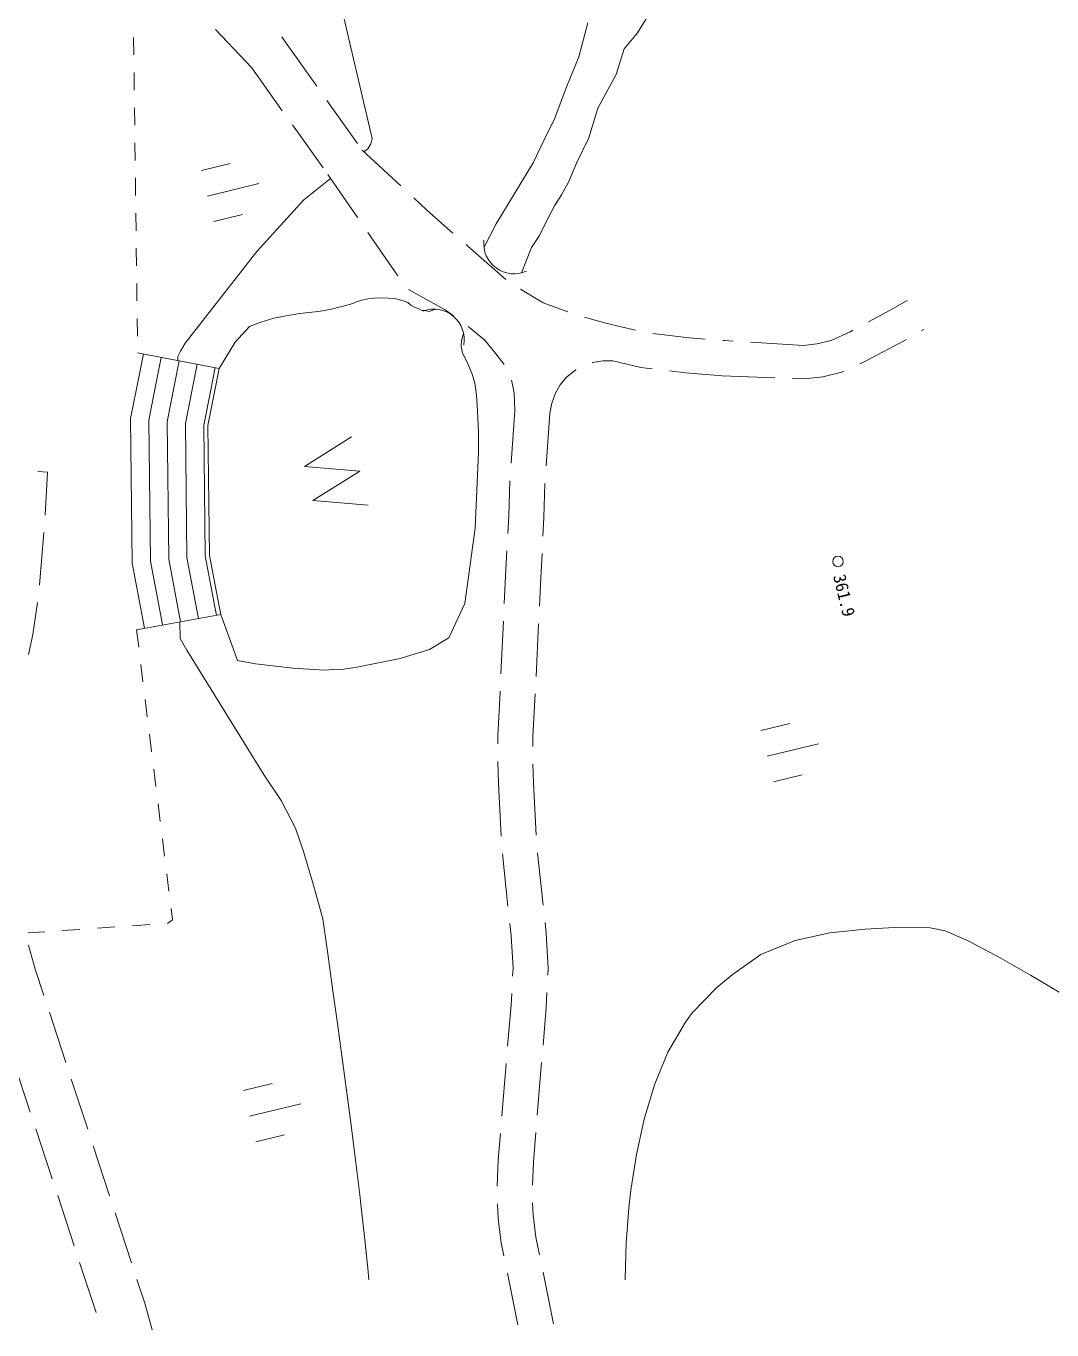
# Model space of a CAD drawing. Header units: millimetres. Extents: x -2078669 to -1085629, y -5987148 to 310365.
# Drawn here: x -1606432 to -1533479, y -347754 to -255001 of the extents above; entities that cross this region are included whole.
import ezdxf

# ---------------------------------------------------------------- set-up
doc = ezdxf.new("R2010")
doc.units = ezdxf.units.MM
doc.header["$LTSCALE"] = 500
doc.layers.add('D-BGD', color=7, linetype='Continuous', lineweight=13)
doc.styles.add('MS ゴシック', font='MS Gothic.ttf')

# ---------------------------------------------------------------- blocks, each defined once
blk = doc.blocks.new('河川平面')
at = {"layer": 'D-BGD', "linetype": 'Continuous'}
for p, q in [((1712181.586074307, -2782307.649444633, 362853.9803879771), (1712198.123963296, -2783557.097454526, 362859.9803876528)), ((1720578.352291311, -2784465.178117033, 361729.9804487287), (1718015.266758793, -2781748.479560877, 362063.9804306761)), ((1722717.332024299, -2782277.067130428, 361756.9804472693), (1723031.236690672, -2782726.253982377, 361729.9804487287)), ((1723031.236690672, -2782726.253982377, 361729.9804487287), (1725205.106987054, -2785780.948797736, 361677.9804515392)), ((1720578.352291311, -2784465.178117033, 361729.9804487287), (1722754.08626306, -2787518.637329882, 361677.9804515392)), ((1712213.296526555, -2784806.914090842, 362865.9803873285), (1712228.469089814, -2786056.730727172, 362870.9803870583)), ((1725929.853294662, -2786799.635511425, 361659.9804525121), (1728104.590567117, -2789854.828676433, 361607.9804553227)), ((1712244.508629152, -2787307.045713153, 362876.980386734), (1712259.681192414, -2788556.862349497, 362882.9803864097)), ((1723478.832570671, -2788537.324043586, 361659.9804525121), (1725654.566542428, -2791590.783256435, 361607.9804553227)), ((1712274.85375567, -2789806.678985812, 362888.9803860855), (1712290.893295008, -2791056.993971793, 362894.9803857611)), ((1728435.943935037, -2790319.812450693, 361599.9804557551), (1731183.765769103, -2792871.642901206, 361557.9804580251)), ((1717003.408672019, -2791768.063846119), (1719043.559854602, -2791272.904603297)), ((1712306.06585827, -2792306.810608123, 362900.9803854369), (1712321.238421529, -2793556.627244454, 362906.9803851125)), ((1717445.417615567, -2793589.653732469), (1721089.594087543, -2792703.901893219)), ((1725991.729296444, -2792063.720081839, 361599.9804557551), (1728125.834337075, -2795147.461827721, 361580.980456782)), ((1712337.776310518, -2794806.075254347, 362912.9803847883), (1712352.948873777, -2796055.891890678, 362918.9803844639)), ((1717887.795185548, -2795412.608944528), (1719928.444717776, -2794916.582725619)), ((1728837.53491705, -2796174.797758972, 361574.9804571063), (1730971.639957681, -2799258.53950484, 361555.9804581332)), ((1712368.121437032, -2797305.708527007, 362924.9803841396), (1712384.160976378, -2798556.023512988, 362930.9803838153)), ((1712399.333539636, -2799805.840149318, 362936.980383491), (1712414.506102892, -2801055.656785633, 362942.9803831668)), ((1712430.545642233, -2802305.971771629, 362947.9803828966), (1712445.718205492, -2803555.788407959, 362953.9803825722)), ((1754075.337228796, -2803865.033660889, 361417.9804655921), (1754230.471932586, -2803878.080540239, 361419.9804654839)), ((1754829.964418657, -2803914.710038571, 361448.9804639165), (1754230.471932586, -2803878.080540239, 361419.9804654839)), ((1768223.323035043, -2803166.795924919, 361458.980463376), (1768383.687754097, -2803074.42626983, 361459.9804633219)), ((1712460.665944945, -2804747.804100584, 362959.9803822479), (1718273.860538318, -2805851.645046932, 360509.9805146688)), ((1759814.912707747, -2804216.041847497, 361689.9804508906), (1756076.326078341, -2803989.826246787, 361508.9804606736)), ((1754031.866129322, -2806370.680600227, 361419.9804654839), (1757775.252517873, -2806514.301034173, 361591.9804561874)), ((1739292.640527948, -2808855.998390808, 361529.9804595385), (1739021.51944471, -2812596.455159424, 361544.9804587277)), ((1741790.224084422, -2809045.934433303, 361529.9804595385), (1741511.539119686, -2812785.503682597, 361544.9804587277)), ((1705791.222837049, -2817530.491070041, 363100.9803746269), (1705488.112275694, -2821266.401062111, 363229.9803676546)), ((1712386.920210769, -2824440.673867189, 362809.9803903553), (1718376.873092313, -2823350.783748894, 360629.9805081829)), ((1738484.224365871, -2823831.180493091, 361460.9804632679), (1738306.85995841, -2827577.085636947, 361437.980464511)), ((1740978.210294813, -2824021.355438779, 361459.9804633219), (1740800.845887359, -2827767.260582636, 361437.980464511)), ((1712386.920210769, -2824440.673867189, 362809.9803903553), (1712540.167945927, -2825681.043555145, 362844.9803884636)), ((1712693.914030743, -2826920.546267028, 362880.9803865179), (1712847.161765904, -2828160.915954984, 362915.9803846261)), ((1713001.774826793, -2829400.917016518, 362951.9803826803), (1713155.022561962, -2830641.286704489, 362986.9803807886)), ((1756796.521426631, -2831620.238622958), (1758836.672609215, -2831125.079380123)), ((1713308.76864677, -2831880.789416372, 363022.9803788428), (1713462.016381935, -2833121.159104328, 363057.9803769511)), ((1757238.53037018, -2833441.828509294), (1760882.706842152, -2832556.076670045)), ((1713615.762466748, -2834360.661816211, 363092.9803750594), (1713769.010201908, -2835601.031504197, 363128.9803731136)), ((1738076.24881142, -2833819.558246468, 361279.9804730508), (1738122.350220346, -2835392.81327738, 361269.9804735913)), ((1740578.795321146, -2834008.886759319, 361278.9804731049), (1740616.86380946, -2835327.229128429, 361269.9804735913)), ((1738122.350220346, -2835392.81327738, 361269.9804735913), (1738323.801496467, -2839133.854023768, 361421.9804653758)), ((1740616.86380946, -2835327.229128429, 361269.9804735913), (1740816.949759852, -2839068.638501223, 361426.9804651056)), ((1757680.907940161, -2835264.783721367), (1759721.557472392, -2834768.757502445)), ((1713922.756286721, -2836840.53421608, 363163.9803712218), (1714076.870997962, -2838081.402253686, 363199.9803692761)), ((1714230.617082767, -2839320.90496557, 363234.9803673844), (1714383.864817939, -2840561.274653541, 363270.9803654386)), ((1738408.195958883, -2840379.629848771, 361481.9804621328), (1738805.30499064, -2844099.338964309, 361740.9804481341)), ((1740909.037826988, -2840313.06954374, 361491.9804615924), (1741311.109811989, -2844032.171129647, 361750.9804475936)), ((1714537.610902744, -2841800.777365424, 363305.9803635468), (1714690.858637909, -2843041.14705338, 363340.9803616551)), ((1710846.963314382, -2845590.693374157, 363452.9803556016), (1709600.689139727, -2845675.95481266, 363469.9803546828)), ((1713341.245615847, -2845421.167196454, 363417.9803574933), (1712094.104465113, -2845505.930285306, 363434.9803565745)), ((1705859.265687512, -2845930.244079231, 363522.9803518181), (1704682.711761668, -2846010.59773035, 363539.9803508993)), ((1708353.547988985, -2845760.717901527, 363487.9803537099), (1707106.406838253, -2845845.480990379, 363505.980352737)), ((1706188.36583453, -2851660.513403805, 363634.9803457646), (1707356.999545631, -2855223.91960139, 363615.9803467916)), ((1703664.907396563, -2855199.751664982, 363621.9803464673), (1704833.541107664, -2858763.157862568, 363603.9803474401)), ((1738677.641100682, -2855307.696308248, 361735.9804484043), (1738369.198959636, -2859042.848504225, 361607.9804553227)), ((1741194.109081409, -2855242.044065744, 361743.980447972), (1740884.799964286, -2858976.697912085, 361614.9804549443)), ((1707746.666991476, -2856412.176775827, 363609.9803471159), (1708915.300702584, -2859975.582973413, 363591.9803480887)), ((1719990.834772767, -2857224.053038717), (1722030.985955355, -2856728.893795882)), ((1720432.843716315, -2859045.642925053), (1724077.020188292, -2858159.891085804)), ((1705223.70690316, -2859950.548060931, 363597.9803477644), (1706391.473638187, -2863513.455908867, 363579.9803487373)), ((1720875.221286301, -2860868.598137112), (1722915.870818528, -2860372.571918204)), ((1709304.599521993, -2861162.474822126, 363585.9803484131), (1710473.233233104, -2864725.881019712, 363567.9803493859)), ((1706781.141084026, -2864701.713083304, 363573.9803490616), (1707949.774795129, -2868265.11928089, 363555.9803500345)), ((1710862.90067895, -2865914.138194148, 363561.9803497102), (1712031.534390046, -2869477.544391734, 363543.9803506831)), ((1708339.442240975, -2869453.37645534, 363549.9803503588), (1709507.707325646, -2873015.417327188, 363531.9803513317)), ((1738759.095084484, -2870217.670762163, 361507.9804607275), (1739502.00661533, -2873891.623801963, 361624.9804544038)), ((1741295.175975041, -2870145.990773594, 361519.9804600789), (1742038.585855527, -2873819.076837292, 361636.9804537552))]:
    blk.add_line(p, q, dxfattribs=at)
for points, elevation in [([(1726053.019815285, -2776285.367298369), (1727459.118450467, -2782307.134687982), (1729142.573274877, -2789491.817977284), (1729039.898016076, -2789871.103851716), (1728830.591163553, -2790235.23380437), (1728563.3958823, -2790439.210934123)], 361999.9804341353), ([(1726185.739433216, -2792348.25488466), (1724282.877021102, -2793872.759393638), (1720948.183813882, -2797527.019724827), (1715838.684921425, -2804048.170976638), (1715509.774153172, -2804620.37518795), (1715316.50959, -2805016.795151612), (1715318.282325153, -2805294.638361114)], 361999.9804341353), ([(1712877.225326884, -2804825.767309239), (1712548.032970667, -2806482.037844013), (1711961.330738225, -2809409.012310439), (1712080.237735825, -2819696.78902281), (1712861.03331246, -2823836.590509468), (1712966.432312321, -2824335.480299639)], 362599.9804017056), ([(1714144.242994248, -2805069.623928212), (1713818.736902326, -2806739.547720245), (1713267.124577615, -2809525.211549842), (1713377.97811138, -2819566.137831535), (1714139.250566669, -2823579.373738501), (1714243.352334331, -2824100.586546712)], 362099.9804287303), ([(1715424.913918885, -2805309.794282893), (1715094.424330471, -2806988.387835709), (1714567.934920512, -2809650.080550028), (1714675.718486917, -2819435.486640244), (1715515.288859857, -2823874.362554553)], 361699.9804503502), ([(1716705.584843522, -2805549.964637575), (1716378.7815194, -2807242.21144765), (1715868.745263412, -2809774.949550185), (1715973.458862462, -2819304.835448954), (1716792.20888187, -2823639.468801641)], 361199.9804773748), ([(1715474.329088059, -2823885.421347442), (1715486.198092858, -2825068.74673605), (1715957.910645146, -2825893.541965446), (1721470.946062742, -2834783.543577109), (1722683.133751421, -2836587.622427032), (1723689.019916604, -2838549.940570734), (1724268.996003795, -2840209.768093128), (1724962.424554697, -2842615.335836358), (1725638.513584042, -2845010.936586606), (1725986.924439005, -2847495.007679789), (1726331.649029672, -2849965.425515714), (1726671.390123856, -2852444.513112407), (1727011.131218037, -2854923.600709099), (1727342.202551442, -2857397.704809315), (1727668.290388361, -2859880.478670285), (1727985.708464504, -2862358.269034779), (1728280.803522595, -2864834.762167072), (1728313.569036575, -2865118.886105265), (1728595.0108374, -2867599.06550185), (1728849.146123693, -2870086.617427018), (1728910.978434944, -2870691.85051814)], 361999.9804341353), ([(1747128.242937211, -2870691.85051814), (1747128.152431008, -2870593.364179772), (1747215.143144052, -2868094.277958802), (1747397.706657961, -2865569.387887807), (1747538.617947486, -2864300.867555925), (1747932.05561676, -2861770.31305316), (1748494.110437405, -2859267.475929556), (1749232.154938007, -2856819.662699644), (1750173.290200764, -2854500.123146236), (1751417.867090737, -2852355.005969924), (1751923.178403558, -2851676.581029527), (1753666.709722023, -2849887.475703677), (1754735.696279352, -2848990.944873296), (1756794.614385464, -2847556.143301125), (1756947.394679795, -2847470.948357852), (1759231.996636763, -2846546.506233311), (1761681.799551461, -2846016.916769596), (1764215.294744906, -2845743.052929664), (1766300.621480661, -2845626.812086561), (1768820.938919801, -2845656.800738464), (1769883.363160491, -2845875.329010354), (1771579.566305507, -2846596.574130685), (1773795.544232541, -2847778.073663116), (1775962.984426891, -2849023.947785284), (1778115.474131773, -2850295.831189801)], 361999.9804341353)]:
    blk.add_lwpolyline(points, dxfattribs=dict(at, elevation=elevation))
at = {"layer": 'D-BGD', "linetype": 'Continuous', "extrusion": (-0.2412414630862336, -0.2746819007084032, 0.9307805379955215), "elevation": 686048.771781527}
blk.add_lwpolyline([(3144983.352637218, -757749.473253169), (3146253.458649379, -757787.7687268996), (3148732.369566652, -757787.7687269)], dxfattribs=at)
at = {"layer": 'D-BGD', "linetype": 'Continuous', "extrusion": (0.6594737311931199, 0.7515098692532599, 0.01809182912734477), "elevation": -950732.324645648}
blk.add_lwpolyline([(-3149590.774663505, 378792.4643880236), (-3149758.061832703, 378792.4643880232), (-3153340.320640292, 378755.4583332211)], dxfattribs=at)
at = {"layer": 'D-BGD', "linetype": 'Continuous', "extrusion": (-0.06637659339105885, -0.1623165827600724, 0.9845036692724364), "elevation": 695520.4494956738}
blk.add_lwpolyline([(2662798.082494806, -1843003.652517342), (2665767.182719197, -1843380.012569953), (2666506.086361934, -1843545.382896102)], dxfattribs=at)
at = {"layer": 'D-BGD', "linetype": 'Continuous', "extrusion": (-0.01245698865267413, -0.06738378307620613, 0.9976493618561816), "elevation": 527633.6187771213}
blk.add_lwpolyline([(2219743.496572546, -2406801.059997259), (2221505.049154371, -2407472.342439536), (2223344.002916735, -2407778.79746752)], dxfattribs=at)
at = {"layer": 'D-BGD', "linetype": 'Continuous', "extrusion": (0.06536571953106161, -0.1282022467108019, 0.9895915857809673), "elevation": 832310.0019517397}
blk.add_lwpolyline([(298907.1433818475, -3211867.075487362), (300666.8281351898, -3211832.330214276), (302054.3694337967, -3211762.839668113)], dxfattribs=at)
at = {"layer": 'D-BGD', "linetype": 'Continuous', "extrusion": (-0.03302281783258122, -0.1404950932243634, 0.9895305059887106), "elevation": 693702.5214017159}
blk.add_lwpolyline([(2339143.250109796, -2252237.654124321), (2340723.124517792, -2252295.657951321), (2341830.370247802, -2252293.085009712), (2342892.218220562, -2252295.657951326)], dxfattribs=at)
at = {"layer": 'D-BGD', "linetype": 'Continuous', "extrusion": (-0.02880065063266465, -0.2183057814056404, 0.9754553338456907), "elevation": 914127.9133575968}
blk.add_lwpolyline([(2100741.068151123, -2408339.001514269), (2103342.075401028, -2408298.129097892), (2104489.378490705, -2408239.09116313)], dxfattribs=at)
at = {"layer": 'D-BGD', "linetype": 'Continuous', "extrusion": (-0.01637601264207596, 0.02423707775675637, 0.9995721035882102), "elevation": 264400.9066492454}
blk.add_lwpolyline([(109180.8570554568, 3321283.032892838), (108781.1834960738, 3321351.407070372), (105453.6461053721, 3321693.277958113)], dxfattribs=at)
at = {"layer": 'D-BGD', "linetype": 'Continuous', "extrusion": (0.0160650588498507, 0.06717140707970065, 0.997612106960959), "elevation": 200133.1880103436}
blk.add_lwpolyline([(-2349496.69827057, 2342058.539646016), (-2349538.144604286, 2342031.146183948), (-2350193.015544777, 2341754.481771196), (-2350896.313916159, 2341596.777791337)], dxfattribs=at)
at = {"layer": 'D-BGD', "linetype": 'Continuous', "extrusion": (-0.007600347863239817, -0.0325626815017548, 0.9994407968888269), "elevation": 439254.3993817032}
blk.add_lwpolyline([(2341045.139516484, -2321490.705649011), (2340243.258905451, -2321580.424182716), (2338196.383348153, -2321580.424182737)], dxfattribs=at)
at = {"layer": 'D-BGD', "linetype": 'Continuous', "extrusion": (-0.1396142765495926, 0.01038966210516226, 0.99015145745733), "elevation": 85956.54373484396}
blk.add_lwpolyline([(2669900.701201136, 1974014.908387739), (2670312.864420445, 1974139.945183404), (2670811.572375819, 1974279.193472206), (2672034.743454148, 1974425.658788232)], dxfattribs=at)
at = {"layer": 'D-BGD', "linetype": 'Continuous', "extrusion": (-0.02811701203398713, -0.2084014599634204, 0.9776391282673765), "elevation": 888871.9265883679}
blk.add_lwpolyline([(2113511.388009166, -2413699.421528692), (2110916.171777559, -2413842.081897757), (2109765.814422687, -2413861.103280309)], dxfattribs=at)
at = {"layer": 'D-BGD', "linetype": 'Continuous'}
blk.add_lwpolyline([(1727686.999511526, -2810723.7916505), (1724338.651636693, -2812824.601213512), (1728277.78972973, -2813153.408748375), (1724929.441854883, -2815254.218311386), (1728869.078297573, -2815582.158870162)], dxfattribs=at)
at = {"layer": 'D-BGD', "linetype": 'Continuous', "extrusion": (0.003268667481808821, -0.0162164117642943, 0.9998631625389469), "elevation": 414257.3254405148}
blk.add_lwpolyline([(1115876.643510247, -3088256.466692466), (1116543.86009445, -3088437.817121409), (1115783.704661017, -3091399.874127301)], dxfattribs=at)
at = {"layer": 'D-BGD', "linetype": 'Continuous', "extrusion": (-0.139929132813145, -0.004505250005105066, 0.9901512715300389), "elevation": 127339.2258874536}
blk.add_lwpolyline([(2868344.726895027, 1681873.11266605), (2868362.542664482, 1681871.516609836), (2870851.045237977, 1681730.257205488), (2872086.040746484, 1681621.519553823)], dxfattribs=at)
at = {"layer": 'D-BGD', "linetype": 'Continuous', "extrusion": (-0.09716005368324271, -0.005960628433147628, 0.9952509205607155), "elevation": 207409.7780360513}
blk.add_lwpolyline([(2915384.902459496, 1593598.45347417), (2917793.084286158, 1593392.993847268), (2919117.388112731, 1593238.899127095)], dxfattribs=at)
at = {"layer": 'D-BGD', "linetype": 'Continuous', "extrusion": (-0.6128565017875943, 0.02425640033896185, 0.7898218376692737), "elevation": -848447.6963717435}
blk.add_lwpolyline([(2747869.065033389, 1681986.592957858), (2749646.095520471, 1681952.353997052), (2751618.806037839, 1681932.788876583)], dxfattribs=at)
at = {"layer": 'D-BGD', "linetype": 'Continuous', "extrusion": (-0.6263406593852667, 0.02487107720815987, 0.7791526217111352), "elevation": -879049.1440190584}
blk.add_lwpolyline([(2747720.509346715, 1669362.204633108), (2749439.878901112, 1669330.298274221), (2751470.296855294, 1669311.154458876)], dxfattribs=at)
at = {"layer": 'D-BGD', "linetype": 'Continuous', "extrusion": (0.1431147435204696, -0.03763140942049576, 0.9889904181599019), "elevation": 709514.7703078322}
blk.add_lwpolyline([(-2296045.603485562, -2287236.891626848), (-2298330.25485676, -2287500.441508769), (-2299779.406262624, -2287561.260712259)], dxfattribs=at)
at = {"layer": 'D-BGD', "linetype": 'Continuous', "extrusion": (-0.2202784500587043, -0.02265431603436895, 0.9751739262330337), "elevation": 33644.5076800157}
blk.add_lwpolyline([(2991813.643130649, 1484018.536349838), (2991864.995874469, 1484011.31114604), (2994922.783290283, 1483521.788530566), (2995520.744218376, 1483455.856766297)], dxfattribs=at)
at = {"layer": 'D-BGD', "linetype": 'Continuous', "extrusion": (-0.2493540606978652, -0.02181685328119692, 0.9681666061822172), "elevation": -22416.35532550921}
blk.add_lwpolyline([(2969973.376916318, 1530653.444468093), (2972973.256598173, 1530213.983547532), (2973688.153281472, 1530146.066859823)], dxfattribs=at)
at = {"layer": 'D-BGD', "linetype": 'Continuous', "extrusion": (-0.01770353227349077, 0.02611089416969492, 0.9995022792123591), "elevation": 258570.6022441711}
blk.add_lwpolyline([(176807.3838483337, 3326341.482094531), (177179.8811675217, 3327070.560056574), (177611.4654349119, 3327070.560056601)], dxfattribs=at)
at = {"layer": 'D-BGD', "linetype": 'Continuous', "extrusion": (0.6463835858157457, 0.2082725094729526, 0.7340373435907859), "elevation": 775850.8258975889}
blk.add_lwpolyline([(-3232508.024723235, -303231.8327282278), (-3234276.111545107, -303122.866443825), (-3236254.51366398, -303136.1191000419)], dxfattribs=at)
at = {"layer": 'D-BGD', "linetype": 'Continuous', "extrusion": (-0.6284382912647314, 0.02520508166667679, 0.7774509746154037), "elevation": -884961.5326087412}
blk.add_lwpolyline([(2778175.692820676, 1669315.466826898), (2779231.490145833, 1669297.977181747), (2781921.190606084, 1669150.110181899)], dxfattribs=at)
at = {"layer": 'D-BGD', "linetype": 'Continuous', "extrusion": (-0.6514646872299324, 0.02741047273088114, 0.7581836369093414), "elevation": -936690.6616602147}
blk.add_lwpolyline([(2774699.14590569, 1644179.396692571), (2775521.06220883, 1644165.593882048), (2778444.781692444, 1644010.695675025)], dxfattribs=at)
at = {"layer": 'D-BGD', "linetype": 'Continuous', "extrusion": (-0.4472690820512132, 0.005946813965896785, 0.8943796753307401), "elevation": -471106.446183873}
blk.add_lwpolyline([(2836925.202441884, 1750274.834763237), (2838797.771157538, 1750129.521227045), (2840669.086696113, 1750075.866998286)], dxfattribs=at)
at = {"layer": 'D-BGD', "linetype": 'Continuous', "extrusion": (-0.4281743785634246, 0.004491953284127777, 0.9036849693878496), "elevation": -431458.869106792}
blk.add_lwpolyline([(2841803.050571857, 1754970.784772496), (2843895.176827497, 1754802.63824653), (2845545.400317838, 1754748.924772963)], dxfattribs=at)
at = {"layer": 'D-BGD', "linetype": 'Continuous', "extrusion": (0.4258741071797299, 0.1354150583079563, 0.8945915307095863), "elevation": 665762.4997562515}
blk.add_lwpolyline([(-3254595.669191635, -519255.816202889), (-3256363.745035876, -519273.7179086341), (-3258344.426357734, -519190.9225195575)], dxfattribs=at)
at = {"layer": 'D-BGD', "linetype": 'Continuous'}
for points in [[(1737098.179872566, -2797282.890448984, 360499.9805152093), (1737963.330094131, -2795577.13117563, 360429.9805189928), (1740603.966936202, -2791224.024897786, 360439.9805184522), (1741610.363156279, -2789091.944681811, 360349.9805233167), (1742088.9842515, -2788179.025335794, 360339.9805238572), (1742999.332167751, -2785772.582742286, 360359.9805227763), (1743836.905804142, -2783693.407458561, 360349.9805233167), (1744474.394007381, -2781280.067839441, 360239.9805292622)], [(1748774.823819907, -2780741.550061616, 360129.9805352076), (1748021.224050233, -2781992.384645662, 360149.9805341266), (1747055.863757608, -2783109.962056696, 360209.9805308836), (1746496.749627651, -2784945.497671092, 360269.9805276407), (1745196.943411678, -2787347.226838744, 360209.9805308836), (1744546.623680416, -2789441.763476555, 360179.9805325051), (1743683.657058628, -2791264.121336635, 360149.9805341266), (1743099.766240206, -2792600.972593181, 360169.9805330457), (1742612.475384206, -2793508.908442708, 360189.9805319646), (1742119.314664138, -2794286.592448279, 360219.9805303431), (1741585.875107538, -2795294.879162858, 360259.9805281812), (1741037.279629156, -2796409.797471166, 360339.9805238572), (1740486.911415624, -2797246.87256997, 360339.9805238572), (1739772.833391559, -2799051.004540914, 360519.9805141283)], [(1735642.629636953, -2803366.825793937, 360549.9805125069), (1735501.178206142, -2803873.769047939, 360549.9805125069), (1735485.200555116, -2804302.889887252, 360539.9805130474), (1735569.573769132, -2804778.159427153, 360539.9805130474), (1735875.674499077, -2805369.346618515, 360539.9805130474), (1736249.219786104, -2806264.591734003, 360539.9805130474), (1736436.127464943, -2806902.608561232, 360539.9805130474), (1736541.115600179, -2807562.74297418, 360549.9805125069), (1736586.918074489, -2808085.047582269, 360549.9805125069), (1736640.774012642, -2808854.202621037, 360569.9805114258), (1736701.245388457, -2810434.564270257, 360589.9805103449), (1736710.109064228, -2811823.780317754, 360599.9805098044), (1736468.131422458, -2817221.17262009, 360629.9805081829), (1735731.36111944, -2822576.372556779, 360559.9805119664), (1734598.874822639, -2825028.142121633, 360609.9805092639), (1733221.257709302, -2825839.542647085, 360579.9805108854), (1731597.611894522, -2826336.507390783, 360579.9805108854), (1731140.773676052, -2826489.146891136, 360559.9805119664), (1727936.560779745, -2827127.205322064, 360539.9805130474), (1727141.19102633, -2827246.733082151, 360529.9805135879), (1726355.993698212, -2827268.299009264, 360529.9805135879), (1725789.043054037, -2827311.507019182, 360529.9805135879), (1723494.755692045, -2827169.222341811, 360529.9805135879), (1720856.066931045, -2826863.574080191, 360579.9805108854), (1719565.429013437, -2826640.743247074, 360609.9805092639), (1718376.873092313, -2823350.783748894, 360629.9805081829), (1718254.340003209, -2822761.304654374, 360629.9805081829), (1717572.662697752, -2819151.385736681, 360599.9805098044), (1717468.42460166, -2809921.66606544, 360519.9805141283), (1717942.073717708, -2807552.561617803, 360509.9805146688), (1718273.860538318, -2805851.645046932, 360509.9805146688), (1719412.281337515, -2803991.538176397, 360609.9805092639), (1720413.617905451, -2802871.571733271, 360609.9805092639), (1721238.002270214, -2802561.103803782, 360579.9805108854), (1722145.397978466, -2802286.8175819, 360579.9805108854), (1723037.637764939, -2802119.162953746, 360599.9805098044), (1723553.867076652, -2802023.730946856, 360599.9805098044), (1724407.536123411, -2801903.11138689, 360599.9805098044), (1725088.696322208, -2801821.743501902, 360589.9805103449), (1725603.628401722, -2801748.634513053, 360589.9805103449), (1726463.578177171, -2801597.022174263, 360589.9805103449), (1726587.754724771, -2801541.52277763, 360589.9805103449), (1727077.974754144, -2801431.140281267, 360589.9805103449), (1727761.934849654, -2801224.504048786, 360579.9805108854), (1728018.957705622, -2801118.488751993, 360559.9805119664), (1728411.215902046, -2800997.933830356, 360539.9805130474), (1728841.839405872, -2800910.966151941, 360539.9805130474), (1729288.505199056, -2800856.288484535, 360539.9805130474), (1729850.47234674, -2800821.750235398, 360539.9805130474), (1730760.732590033, -2800883.606516388, 360539.9805130474), (1731355.670684008, -2801052.569894049, 360569.9805114258), (1731680.343529374, -2801169.990209987, 360569.9805114258), (1731906.849109471, -2801357.860412061, 360589.9805103449), (1732206.604472396, -2801518.629531896, 360599.9805098044), (1732425.94295623, -2801598.570908028, 360609.9805092639), (1732621.661189822, -2801699.538070002, 360609.9805092639), (1732723.30928706, -2801723.36375255, 360609.9805092639), (1732893.22367063, -2801728.758113669, 360619.9805087234), (1733189.498201575, -2801795.251664835, 360639.9805076424), (1733682.312695355, -2801640.223132405, 360639.9805076424)], [(1735969.123214324, -2802867.051939669, 361428.9804649975), (1737164.551198846, -2803849.479379742, 361459.9804633219), (1737928.64658548, -2804807.737214427, 361459.9804633219), (1738538.817015499, -2805570.247505, 361451.9804637543)], [(1759814.912707747, -2804216.041847497, 361689.9804508906), (1760780.196844729, -2804101.908448528, 361699.9804503501), (1761784.257153731, -2803860.117669976, 361429.9804649434), (1763141.529416491, -2803244.640810432, 361439.9804644029), (1763336.157001927, -2803140.823192812, 361440.9804643489)], [(1717981.27227166, -2805798.804753025, 360499.9805152093), (1717649.485451048, -2807499.721323881, 360499.9805152093), (1717174.539102803, -2809891.148789588, 360509.9805146688), (1717279.868998781, -2819179.167754155, 360589.9805103449), (1717955.265575551, -2822820.079450672, 360619.9805087234), (1718082.782161146, -2823400.888784437, 360619.9805087234)], [(1718273.860538318, -2805851.645046932, 360509.9805146688), (1717942.073717708, -2807552.561617803, 360509.9805146688), (1717468.42460166, -2809921.66606544, 360519.9805141283), (1717572.662697752, -2819151.385736681, 360599.9805098044), (1718254.340003209, -2822761.304654374, 360629.9805081829), (1718376.873092313, -2823350.783748894, 360629.9805081829)], [(1741790.224084422, -2809045.934433303, 361529.9804595385), (1741912.357826219, -2808331.803288213, 361519.9804600789), (1742153.479186804, -2807651.464818666, 361499.98046116), (1742512.290933988, -2807027.242042689, 361479.980462241), (1742973.842578309, -2806485.14424263, 361459.9804633219), (1743529.464358971, -2806020.187921981, 361449.9804638625), (1743657.279620559, -2805948.325159848, 361445.9804640787)], [(1759022.802229763, -2806561.264295006, 361649.9804530526), (1759900.636274984, -2806595.254082108, 361689.9804508906), (1761199.673882727, -2806442.279872791, 361699.9804503501), (1762553.735384163, -2806113.315983518, 361429.9804649434), (1762684.36993396, -2806054.608128993, 361430.9804648894)], [(1738937.963659912, -2845339.40811938, 361827.9804434318), (1739033.686280669, -2846228.363738887, 361889.9804400807), (1739164.261316309, -2848529.548126501, 361909.9804389997), (1739134.213079564, -2849077.458767849, 361903.980439324)], [(1741446.000783072, -2845272.370007918, 361837.9804428913), (1741527.313502206, -2846023.85798517, 361889.9804400807), (1741668.536466088, -2848527.246767367, 361909.9804389997), (1741643.117178799, -2849010.919006052, 361904.98043927)], [(1738056.620718751, -2865277.422076738, 361465.9804629976), (1738108.044234887, -2866319.696274959, 361459.9804633219), (1738324.365872382, -2868070.383172368, 361439.9804644029), (1738511.291790986, -2868993.308740935, 361468.9804628355)], [(1740554.363308966, -2865210.23369884, 361465.9804629976), (1740597.98519214, -2866101.537263969, 361459.9804633219), (1740793.691908414, -2867667.359288345, 361439.9804644029), (1741047.871031194, -2868920.761776279, 361479.980462241)]]:
    blk.add_polyline3d(points, dxfattribs=at)
blk.add_circle((1762272.577757514, -2819585.295450589, 361879.9804406212), 374.999979731494, dxfattribs=at)
for centre, radius, start, end in [((1739240.702625936, -2796961.79906129), 2165.047515251065, 173.8504629165451, 293.8519184884823), ((1733524.351137022, -2803805.637184079), 2165.047515251063, 350.0904623957081, 110.0919179406455)]:
    blk.add_arc(centre, radius, start, end, dxfattribs=at)
at = {"layer": 'D-BGD', "linetype": 'Continuous', "style": 'MS ゴシック'}
blk.add_text('361.9', height=900, rotation=283.66942145203, dxfattribs=at).set_placement((1761920.070052872, -2820620.886568875))

msp = doc.modelspace()

# ---------------------------------------------------------------- block references
at = {"layer": 'D-BGD'}
msp.add_blockref('河川平面', (-3310965.811631768, 2526500.176575737), dxfattribs=at)

doc.saveas('drawing.dxf')
